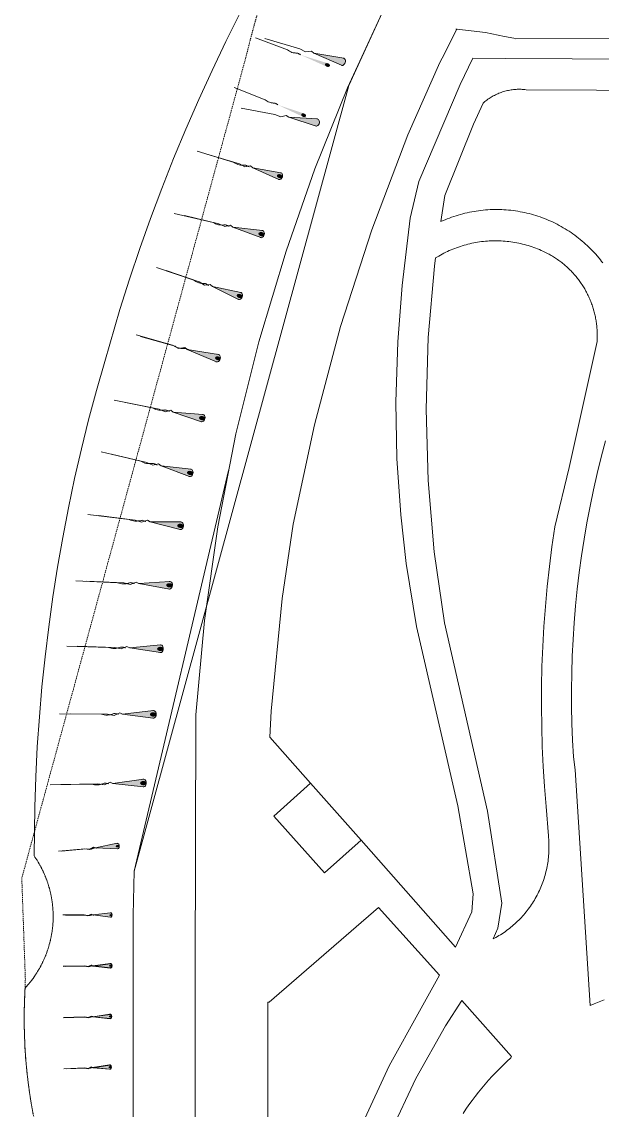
# Model space of a CAD drawing. Header units: millimetres. Extents: x 833924389 to 835767163, y 817400000 to 818811854.
# Drawn here: x 833941021 to 833987230, y 818066129 to 818152864 of the extents above; entities that cross this region are included whole.
import ezdxf

# ---------------------------------------------------------------- set-up
doc = ezdxf.new("R2010")
doc.units = ezdxf.units.MM
doc.header["$LTSCALE"] = 10
doc.header["$MEASUREMENT"] = 0
doc.linetypes.add('DGN Style 2', pattern=[15.39188, 9.235128, -6.156752])
doc.layers.add('01_Base_Plan', color=5, linetype='Continuous', lineweight=5)

# ---------------------------------------------------------------- blocks, each defined once
blk = doc.blocks.new('SLOPE_2')
at = {"linetype": 'ByBlock', "lineweight": -2}
h = blk.add_hatch(color=0, dxfattribs=at)
edge = h.paths.add_edge_path()
edge.add_ellipse((0.3, 0.01), major_axis=(0, 0.41), ratio=0.731707, start_angle=358.8413, end_angle=551.2243)
edge.add_line((0.36, -0.4), (3.58, 0))
edge.add_line((3.58, 0), (0.35, 0.41))
edge.add_line((0.35, 0.41), (0.31, 0.41))
at = {"color": 0, "linetype": 'ByBlock', "lineweight": -2}
for p, q in [((3.58, 0), (0.3, 0.42)), ((0.3, -0.4), (3.58, 0)), ((3.58, 0), (3.88, -0.14)), ((3.88, -0.14), (4.48, 0.14)), ((4.48, 0.14), (5.18, 0)), ((5.18, 0), (9.13, 0))]:
    blk.add_line(p, q, dxfattribs=at)
blk.add_ellipse((0.3, 0.01), major_axis=(0, 0.41), ratio=0.731707, start_param=6.120326, end_param=9.620679, dxfattribs=at)

msp = doc.modelspace()

# ---------------------------------------------------------------- hatches: boundary and pattern name
at = {"layer": '01_Base_Plan'}
h = msp.add_hatch(color=256, dxfattribs=at)
edge = h.paths.add_edge_path()
edge.add_ellipse((833965355, 818149416), major_axis=(-195, 74), ratio=0.683333, start_angle=0, end_angle=360)
h = msp.add_hatch(color=256, dxfattribs=at)
edge = h.paths.add_edge_path()
edge.add_ellipse((833963459, 818145420), major_axis=(-188, 75), ratio=0.683333, start_angle=0, end_angle=360)
h = msp.add_hatch(color=256, dxfattribs=at)
edge = h.paths.add_edge_path()
edge.add_ellipse((833961558, 818140558), major_axis=(-223, 67), ratio=0.683333, start_angle=0, end_angle=360)
h = msp.add_hatch(color=256, dxfattribs=at)
edge = h.paths.add_edge_path()
edge.add_ellipse((833960099, 818135941), major_axis=(-236, 56), ratio=0.683333, start_angle=0, end_angle=360)
h = msp.add_hatch(color=256, dxfattribs=at)
edge = h.paths.add_edge_path()
edge.add_ellipse((833958359, 818131013), major_axis=(-224, 77), ratio=0.683333, start_angle=0, end_angle=360)
h = msp.add_hatch(color=256, dxfattribs=at)
edge = h.paths.add_edge_path()
edge.add_ellipse((833956623, 818126047), major_axis=(-209, 59), ratio=0.683333, start_angle=0, end_angle=360)
h = msp.add_hatch(color=256, dxfattribs=at)
edge = h.paths.add_edge_path()
edge.add_ellipse((833955376, 818121277), major_axis=(-238, 49), ratio=0.683333, start_angle=0, end_angle=360)
h = msp.add_hatch(color=256, dxfattribs=at)
edge = h.paths.add_edge_path()
edge.add_ellipse((833954422, 818116908), major_axis=(-241, 57), ratio=0.683333, start_angle=0, end_angle=360)
h = msp.add_hatch(color=256, dxfattribs=at)
edge = h.paths.add_edge_path()
edge.add_ellipse((833953651, 818112695), major_axis=(-251, 31), ratio=0.683333, start_angle=0, end_angle=360)
h = msp.add_hatch(color=256, dxfattribs=at)
edge = h.paths.add_edge_path()
edge.add_ellipse((833952773, 818107955), major_axis=(-253, 12), ratio=0.683333, start_angle=0, end_angle=360)
h = msp.add_hatch(color=256, dxfattribs=at)
edge = h.paths.add_edge_path()
edge.add_ellipse((833952049, 818102887), major_axis=(-253, 7), ratio=0.683333, start_angle=0, end_angle=360)
h = msp.add_hatch(color=256, dxfattribs=at)
edge = h.paths.add_edge_path()
edge.add_ellipse((833951478, 818097666), major_axis=(-253, 1), ratio=0.683333, start_angle=0, end_angle=360)
h = msp.add_hatch(color=256, dxfattribs=at)
edge = h.paths.add_edge_path()
edge.add_ellipse((833950693, 818092197), major_axis=(-252, -5), ratio=0.683333, start_angle=0, end_angle=360)
h = msp.add_hatch(color=256, dxfattribs=at)
edge = h.paths.add_edge_path()
edge.add_ellipse((833948647, 818087170), major_axis=(-151, -14), ratio=0.683333, start_angle=0, end_angle=360)
h = msp.add_hatch(color=256, dxfattribs=at)
edge = h.paths.add_edge_path()
edge.add_ellipse((833948112, 818081671), major_axis=(-123, 0), ratio=0.683333, start_angle=0, end_angle=360)
h = msp.add_hatch(color=256, dxfattribs=at)
edge = h.paths.add_edge_path()
edge.add_ellipse((833948088, 818077636), major_axis=(-121, -2), ratio=0.683333, start_angle=0, end_angle=360)
h = msp.add_hatch(color=256, dxfattribs=at)
edge = h.paths.add_edge_path()
edge.add_ellipse((833948064, 818073600), major_axis=(-120, -3), ratio=0.683333, start_angle=0, end_angle=360)
h = msp.add_hatch(color=256, dxfattribs=at)
edge = h.paths.add_edge_path()
edge.add_ellipse((833948041, 818069564), major_axis=(-118, -5), ratio=0.683333, start_angle=0, end_angle=360)

# ---------------------------------------------------------------- linework, layer by layer
for p, q in [((833962183, 818150615), (833959619, 818151585)), ((833949966, 818085166), (833967045, 818147778)), ((833960403, 818146639), (833957933, 818147624)), ((833957926, 818141655), (833954990, 818142541)), ((833956264, 818136855), (833953164, 818137593)), ((833954707, 818132272), (833951755, 818133289)), ((833953219, 818127014), (833950468, 818127796)), ((833951501, 818122069), (833948368, 818122709)), ((833950506, 818117843), (833947340, 818118597)), ((833949572, 818113203), (833946275, 818113613)), ((833948654, 818108159), (833945324, 818108323)), ((833947930, 818103010), (833944600, 818103108)), ((833947359, 818097687), (833944029, 818097703)), ((833946594, 818092117), (833943281, 818092051)), ((833946182, 818086947), (833944189, 818086765)), ((833946113, 818081672), (833944498, 818081672)), ((833946115, 818077610), (833944521, 818077590)), ((833946117, 818073549), (833944543, 818073508)), ((833946119, 818069488), (833944566, 818069426))]:
    msp.add_line(p, q, dxfattribs=at)
at = {"layer": '01_Base_Plan', "flags": 128}
for points in [[(833942097, 818086264), (833942069, 818086305), (833942041, 818086347), (833942013, 818086388), (833942054, 818090289), (833942134, 818092690), (833942256, 818095089), (833942420, 818097485), (833942626, 818099878), (833942873, 818102268), (833943163, 818104652), (833943493, 818107031), (833943866, 818109404), (833944279, 818111770), (833944734, 818114129), (833945230, 818116479), (833945767, 818118821), (833946345, 818121152), (833946964, 818123473), (833947622, 818125783), (833948828, 818129927), (833949599, 818132363), (833950413, 818134784), (833951269, 818137191), (833952166, 818139583), (833953105, 818141958), (833954086, 818144317), (833955107, 818146658), (833956170, 818148981), (833957272, 818151286), (833958415, 818153570)], [(833954812, 818000000), (833954812, 818076876), (833954880, 818097627), (833955557, 818105147), (833956618, 818112622), (833958061, 818120033), (833959881, 818127360), (833962074, 818134585), (833964364, 818141147), (833966961, 818147595), (833969860, 818153913)], [(833969860, 818153913), (833967045, 818147778)], [(833964010, 818092191), (833960780, 818095848), (833960885, 818097932), (833961740, 818106893), (833962630, 818112825), (833964321, 818120747), (833966406, 818128574), (833968890, 818136284), (833971760, 818143859), (833974303, 818149622), (833974483, 818149972), (833975669, 818152269)], [(833975669, 818152269), (833975582, 818152279), (833975675, 818152279), (833975669, 818152269)], [(833975669, 818152269), (833977936, 818152010), (833979442, 818151701), (833980200, 818151545)], [(833980200, 818151545), (833980338, 818151517), (834059529, 818151579), (834059537, 818149539), (833979516, 818149946)], [(833963223, 818150223), (833963187, 818150246), (833963152, 818150270), (833963116, 818150294), (833963080, 818150318), (833963045, 818150342), (833963007, 818150359), (833962965, 818150366), (833962921, 818150367), (833962876, 818150367), (833962833, 818150370), (833962791, 818150376), (833962748, 818150381), (833962706, 818150387), (833962663, 818150392), (833962621, 818150398), (833962526, 818150421), (833962430, 818150460), (833962336, 818150509), (833962252, 818150563), (833962183, 818150615)], [(833979516, 818149946), (833976933, 818149959), (833975912, 818147871), (833972638, 818140126), (833971945, 818137223), (833971303, 818131849), (833970946, 818127362), (833970802, 818122564), (833970890, 818118064), (833971194, 818113575), (833971633, 818109700), (833972445, 818104664), (833975749, 818090395), (833976970, 818083369), (833976851, 818081931), (833975550, 818079127), (833968032, 818087638)], [(833977746, 818146377), (833977898, 818146504), (833977976, 818146567), (833978055, 818146627), (833978136, 818146686), (833978219, 818146743), (833978302, 818146798), (833978387, 818146851), (833978473, 818146902), (833978560, 818146951), (833978648, 818146999), (833978738, 818147043), (833978828, 818147086), (833978919, 818147127), (833979011, 818147166), (833979104, 818147202), (833979198, 818147237), (833979293, 818147269), (833979388, 818147299), (833979485, 818147327), (833979581, 818147352), (833979678, 818147375), (833979776, 818147397), (833979874, 818147415), (833979973, 818147432), (833980072, 818147446), (833980171, 818147458), (833980271, 818147467), (833980371, 818147475), (833980470, 818147480), (833980570, 818147483), (833980670, 818147483), (833980770, 818147481), (833980870, 818147477), (833980970, 818147470), (833981070, 818147461), (833981169, 818147450), (834059521, 818147072)], [(833961404, 818146240), (833961370, 818146263), (833961336, 818146287), (833961302, 818146311), (833961268, 818146335), (833961234, 818146358), (833961198, 818146376), (833961157, 818146383), (833961114, 818146385), (833961071, 818146386), (833961029, 818146389), (833960988, 818146396), (833960947, 818146402), (833960906, 818146408), (833960865, 818146414), (833960824, 818146420), (833960733, 818146444), (833960639, 818146483), (833960550, 818146533), (833960469, 818146587), (833960403, 818146639)], [(833977746, 818146377), (833976979, 818144709), (833974695, 818139023), (833974391, 818136940)], [(833959116, 818141296), (833959075, 818141320), (833959033, 818141344), (833958992, 818141368), (833958950, 818141391), (833958909, 818141415), (833958865, 818141432), (833958818, 818141436), (833958768, 818141434), (833958719, 818141431), (833958670, 818141431), (833958622, 818141434), (833958574, 818141437), (833958527, 818141440), (833958479, 818141443), (833958431, 818141446), (833958324, 818141464), (833958213, 818141500), (833958105, 818141548), (833958007, 818141602), (833957926, 818141655)], [(833974391, 818136940), (833974559, 818137016), (833974729, 818137088), (833974899, 818137158), (833975071, 818137224), (833975244, 818137288), (833975418, 818137348), (833975593, 818137405), (833975769, 818137460), (833975946, 818137511), (833976124, 818137559), (833976303, 818137604), (833976482, 818137646), (833976662, 818137685), (833976843, 818137721), (833977025, 818137753), (833977207, 818137782), (833977389, 818137809), (833977572, 818137831), (833977755, 818137851), (833977938, 818137868), (833978122, 818137881), (833978306, 818137891), (833978490, 818137898), (833978675, 818137902), (833978859, 818137902), (833979043, 818137900), (833979227, 818137894), (833979411, 818137885), (833979595, 818137872), (833979779, 818137857), (833979962, 818137838), (833980145, 818137816), (833980327, 818137791), (833980509, 818137762), (833980691, 818137731), (833980872, 818137696), (833981052, 818137659), (833981232, 818137618), (833981411, 818137574), (833981589, 818137526), (833981766, 818137476), (833981943, 818137423), (833982118, 818137366), (833982292, 818137307), (833982466, 818137244), (833982638, 818137179), (833982809, 818137110), (833982979, 818137038), (833983147, 818136964), (833983314, 818136886), (833983480, 818136806), (833983645, 818136723), (833983808, 818136637), (833983969, 818136548), (833984129, 818136456), (833984287, 818136362), (833984444, 818136265), (833984598, 818136165), (833984751, 818136062), (833984903, 818135957), (833985052, 818135849), (833985199, 818135738), (833985345, 818135625), (833985488, 818135510), (833985630, 818135392), (833985769, 818135271), (833985907, 818135148), (833986042, 818135023), (833986174, 818134895), (833986305, 818134765), (833986433, 818134633), (833986560, 818134499), (833986683, 818134362), (833986978, 818134025), (833987083, 818133900), (833987187, 818133772), (833987288, 818133643)], [(833957521, 818136556), (833957476, 818136578), (833957432, 818136600), (833957387, 818136622), (833957343, 818136645), (833957298, 818136667), (833957252, 818136681), (833957203, 818136683), (833957152, 818136678), (833957100, 818136671), (833957050, 818136668), (833957000, 818136668), (833956950, 818136668), (833956900, 818136669), (833956851, 818136669), (833956801, 818136669), (833956689, 818136681), (833956571, 818136712), (833956456, 818136755), (833956351, 818136805), (833956264, 818136855)], [(833978547, 818079777), (833978760, 818079894), (833978886, 818079965), (833979010, 818080039), (833979132, 818080114), (833979254, 818080192), (833979374, 818080272), (833979492, 818080355), (833979610, 818080439), (833979725, 818080525), (833979839, 818080613), (833979952, 818080703), (833980063, 818080796), (833980172, 818080890), (833980280, 818080986), (833980386, 818081084), (833980490, 818081183), (833980593, 818081285), (833980694, 818081388), (833980793, 818081493), (833980890, 818081600), (833980985, 818081708), (833981078, 818081818), (833981170, 818081930), (833981259, 818082043), (833981346, 818082158), (833981432, 818082274), (833981515, 818082392), (833981597, 818082511), (833981676, 818082631), (833981753, 818082753), (833981828, 818082877), (833981901, 818083001), (833981971, 818083127), (833982040, 818083254), (833982106, 818083382), (833982170, 818083512), (833982231, 818083642), (833982291, 818083773), (833982348, 818083906), (833982402, 818084040), (833982455, 818084174), (833982505, 818084309), (833982553, 818084445), (833982598, 818084582), (833982641, 818084720), (833982681, 818084859), (833982719, 818084998), (833982755, 818085137), (833982788, 818085278), (833982819, 818085419), (833982847, 818085560), (833982873, 818085702), (833982896, 818085845), (833982917, 818085987), (833982935, 818086131), (833982951, 818086274), (833982964, 818086418), (833982975, 818086561), (833982984, 818086705), (833982989, 818086850), (833982993, 818086994), (833982993, 818087138), (833982992, 818087282), (833982987, 818087427), (833982981, 818087571), (833982971, 818087715), (833982959, 818087858), (833982945, 818088002), (833982772, 818090325), (833982640, 818091917), (833982537, 818093510), (833982460, 818095105), (833982412, 818096701), (833982392, 818098297), (833982399, 818099894), (833982435, 818101490), (833982498, 818103086), (833982589, 818104680), (833982708, 818106272), (833982855, 818107862), (833983029, 818109450), (833983231, 818111033), (833983461, 818112614), (833984596, 818117354), (833986818, 818127395), (833986825, 818127550), (833986829, 818127650), (833986831, 818127750), (833986832, 818127850), (833986832, 818127950), (833986830, 818128050), (833986827, 818128150), (833986817, 818128350), (833986809, 818128449), (833986801, 818128549), (833986791, 818128648), (833986780, 818128748), (833986767, 818128847), (833986753, 818128946), (833986738, 818129045), (833986721, 818129144), (833986703, 818129242), (833986684, 818129340), (833986663, 818129438), (833986641, 818129535), (833986618, 818129633), (833986593, 818129730), (833986568, 818129826), (833986512, 818130018), (833986482, 818130114), (833986451, 818130209), (833986419, 818130303), (833986385, 818130398), (833986350, 818130491), (833986314, 818130584), (833986276, 818130677), (833986237, 818130769), (833986197, 818130861), (833986156, 818130952), (833986114, 818131043), (833986070, 818131133), (833986025, 818131222), (833985979, 818131311), (833985932, 818131399), (833985834, 818131573), (833985783, 818131659), (833985731, 818131745), (833985678, 818131829), (833985623, 818131913), (833985568, 818131996), (833985511, 818132079), (833985454, 818132161), (833985395, 818132242), (833985335, 818132322), (833985274, 818132401), (833985212, 818132479), (833985149, 818132557), (833985085, 818132634), (833985020, 818132709), (833984886, 818132859), (833984818, 818132932), (833984749, 818133004), (833984679, 818133075), (833984608, 818133145), (833984536, 818133215), (833984463, 818133283), (833984389, 818133350), (833984314, 818133417), (833984238, 818133482), (833984162, 818133546), (833984084, 818133610), (833984006, 818133672), (833983927, 818133733), (833983847, 818133793), (833983766, 818133852), (833983684, 818133910), (833983602, 818133966), (833983519, 818134022), (833983435, 818134077), (833983350, 818134130), (833983265, 818134182), (833983179, 818134233), (833983092, 818134283), (833983005, 818134332), (833982917, 818134379), (833982828, 818134425), (833982728, 818134476), (833982514, 818134577), (833982371, 818134642), (833982227, 818134704), (833982082, 818134764), (833981936, 818134821), (833981789, 818134876), (833981641, 818134928), (833981492, 818134977), (833981342, 818135024), (833981192, 818135068), (833981041, 818135110), (833980889, 818135149), (833980736, 818135185), (833980583, 818135219), (833980429, 818135250), (833980275, 818135278), (833980120, 818135304), (833979965, 818135327), (833979809, 818135347), (833979653, 818135364), (833979497, 818135379), (833979340, 818135391), (833979184, 818135400), (833979027, 818135406), (833978870, 818135410), (833978713, 818135411), (833978556, 818135409), (833978400, 818135405), (833978243, 818135398), (833978086, 818135388), (833977930, 818135375), (833977774, 818135360), (833977618, 818135342), (833977462, 818135321), (833977307, 818135297), (833977153, 818135271), (833976998, 818135242), (833976845, 818135211), (833976692, 818135176), (833976539, 818135139), (833976387, 818135100), (833976236, 818135057), (833976086, 818135013), (833975936, 818134965), (833975788, 818134915), (833975640, 818134862), (833975493, 818134807), (833975347, 818134749), (833975202, 818134689), (833975059, 818134626), (833974916, 818134561), (833974774, 818134493), (833974634, 818134422), (833974495, 818134350), (833974357, 818134274), (833974221, 818134197), (833973969, 818134048)], [(833973969, 818134048), (833973872, 818133381), (833973376, 818127701), (833973209, 818122002), (833973371, 818116303), (833973863, 818110622), (833974682, 818104980), (833978095, 818089962), (833979232, 818082637), (833978932, 818080627), (833978547, 818079777)], [(833955904, 818131860), (833955862, 818131886), (833955821, 818131912), (833955780, 818131938), (833955739, 818131964), (833955697, 818131990), (833955653, 818132008), (833955606, 818132015), (833955555, 818132015), (833955505, 818132013), (833955455, 818132015), (833955406, 818132020), (833955358, 818132025), (833955309, 818132030), (833955261, 818132035), (833955212, 818132040), (833955104, 818132062), (833954993, 818132103), (833954885, 818132157), (833954787, 818132215), (833954707, 818132272)], [(833954335, 818126698), (833954296, 818126719), (833954256, 818126741), (833954217, 818126763), (833954178, 818126784), (833954139, 818126806), (833954098, 818126820), (833954054, 818126824), (833954008, 818126822), (833953962, 818126817), (833953916, 818126816), (833953872, 818126819), (833953827, 818126821), (833953783, 818126823), (833953738, 818126825), (833953693, 818126827), (833953593, 818126842), (833953489, 818126874), (833953388, 818126918), (833953296, 818126966), (833953219, 818127014)], [(833952770, 818121810), (833952725, 818121831), (833952680, 818121852), (833952634, 818121873), (833952589, 818121894), (833952544, 818121914), (833952497, 818121927), (833952447, 818121928), (833952396, 818121921), (833952345, 818121912), (833952294, 818121907), (833952244, 818121906), (833952195, 818121905), (833952145, 818121903), (833952095, 818121902), (833952045, 818121901), (833951932, 818121909), (833951813, 818121936), (833951696, 818121976), (833951590, 818122022), (833951501, 818122069)], [(833987495, 818119466), (833987154, 818118172), (833986835, 818116872), (833986540, 818115567), (833986267, 818114256), (833986016, 818112941), (833985789, 818111622), (833985585, 818110299), (833985404, 818108973), (833985247, 818107644), (833985112, 818106312), (833985001, 818104978), (833984913, 818103643), (833984848, 818102306), (833984807, 818100968), (833984789, 818099630), (833984794, 818098291), (833984823, 818096953), (833984875, 818095615), (833984951, 818094279), (833985069, 818093255), (833986276, 818074464)], [(833951789, 818117537), (833951743, 818117559), (833951698, 818117582), (833951653, 818117605), (833951607, 818117627), (833951562, 818117650), (833951514, 818117665), (833951464, 818117667), (833951412, 818117662), (833951359, 818117655), (833951308, 818117651), (833951257, 818117652), (833951206, 818117652), (833951155, 818117652), (833951105, 818117652), (833951054, 818117653), (833950939, 818117665), (833950819, 818117696), (833950702, 818117741), (833950595, 818117791), (833950506, 818117843)], [(833949823, 818000000), (833949861, 818041818), (833949898, 818081668), (833949966, 818085166), (833957489, 818117097)], [(833950908, 818113037), (833950860, 818113054), (833950811, 818113072), (833950762, 818113090), (833950714, 818113108), (833950665, 818113126), (833950615, 818113136), (833950564, 818113132), (833950512, 818113121), (833950459, 818113108), (833950407, 818113099), (833950356, 818113093), (833950304, 818113088), (833950253, 818113082), (833950201, 818113077), (833950149, 818113072), (833950032, 818113071), (833949907, 818113090), (833949782, 818113121), (833949668, 818113161), (833949572, 818113203)], [(833950003, 818108093), (833949953, 818108107), (833949903, 818108121), (833949853, 818108136), (833949803, 818108150), (833949753, 818108164), (833949702, 818108170), (833949651, 818108163), (833949600, 818108148), (833949548, 818108131), (833949497, 818108118), (833949446, 818108108), (833949395, 818108099), (833949343, 818108090), (833949292, 818108080), (833949241, 818108071), (833949123, 818108062), (833948997, 818108071), (833948870, 818108094), (833948753, 818108125), (833948654, 818108159)], [(833949280, 818102970), (833949229, 818102983), (833949179, 818102997), (833949129, 818103010), (833949079, 818103023), (833949028, 818103037), (833948978, 818103041), (833948927, 818103033), (833948876, 818103017), (833948825, 818102999), (833948774, 818102985), (833948723, 818102975), (833948672, 818102964), (833948621, 818102954), (833948570, 818102944), (833948519, 818102934), (833948401, 818102922), (833948275, 818102929), (833948148, 818102949), (833948030, 818102977), (833947930, 818103010)], [(833948709, 818097680), (833948658, 818097692), (833948607, 818097704), (833948557, 818097717), (833948506, 818097729), (833948456, 818097741), (833948405, 818097744), (833948355, 818097735), (833948304, 818097717), (833948253, 818097698), (833948203, 818097683), (833948152, 818097671), (833948101, 818097660), (833948051, 818097648), (833948000, 818097637), (833947949, 818097625), (833947832, 818097611), (833947705, 818097614), (833947578, 818097631), (833947460, 818097657), (833947359, 818097687)], [(833947937, 818092143), (833947887, 818092154), (833947836, 818092165), (833947785, 818092175), (833947735, 818092186), (833947684, 818092197), (833947634, 818092199), (833947584, 818092188), (833947534, 818092170), (833947484, 818092150), (833947434, 818092133), (833947383, 818092120), (833947333, 818092108), (833947283, 818092095), (833947233, 818092082), (833947183, 818092069), (833947067, 818092052), (833946941, 818092053), (833946813, 818092066), (833946695, 818092089), (833946594, 818092117)], [(833965125, 818085059), (833968032, 818087638), (833964010, 818092191), (833961082, 818089560), (833965125, 818085059)], [(833946990, 818087020), (833946959, 818087024), (833946928, 818087029), (833946897, 818087033), (833946866, 818087037), (833946835, 818087042), (833946805, 818087041), (833946775, 818087032), (833946746, 818087019), (833946716, 818087005), (833946687, 818086992), (833946657, 818086983), (833946628, 818086973), (833946598, 818086963), (833946568, 818086953), (833946539, 818086943), (833946469, 818086928), (833946393, 818086923), (833946316, 818086926), (833946244, 818086934), (833946182, 818086947)], [(833941908, 818065907), (833941863, 818066152), (833941854, 818066202), (833941845, 818066251), (833941837, 818066300), (833941828, 818066349), (833941819, 818066399), (833941811, 818066448), (833941802, 818066497), (833941794, 818066546), (833941786, 818066596), (833941777, 818066645), (833941769, 818066694), (833941761, 818066744), (833941745, 818066842), (833941737, 818066892), (833941721, 818066990), (833941713, 818067040), (833941705, 818067089), (833941698, 818067139), (833941690, 818067188), (833941682, 818067238), (833941675, 818067287), (833941667, 818067336), (833941660, 818067386), (833941653, 818067435), (833941645, 818067485), (833941638, 818067534), (833941631, 818067584), (833941624, 818067633), (833941617, 818067683), (833941610, 818067732), (833941603, 818067782), (833941596, 818067831), (833941590, 818067881), (833941583, 818067930), (833941576, 818067980), (833941570, 818068030), (833941563, 818068079), (833941556, 818068129), (833941550, 818068178), (833941544, 818068228), (833941537, 818068277), (833941525, 818068377), (833941519, 818068426), (833941507, 818068526), (833941501, 818068575), (833941489, 818068675), (833941483, 818068724), (833941478, 818068774), (833941472, 818068824), (833941466, 818068873), (833941461, 818068923), (833941455, 818068973), (833941450, 818069022), (833941445, 818069072), (833941439, 818069122), (833941434, 818069171), (833941419, 818069321), (833941414, 818069370), (833941399, 818069520), (833941395, 818069570), (833941390, 818069619), (833941385, 818069669), (833941381, 818069719), (833941376, 818069769), (833941372, 818069818), (833941368, 818069868), (833941363, 818069918), (833941351, 818070068), (833941347, 818070117), (833941327, 818070367), (833941324, 818070417), (833941320, 818070466), (833941316, 818070516), (833941313, 818070566), (833941309, 818070616), (833941303, 818070716), (833941299, 818070766), (833941296, 818070816), (833941293, 818070865), (833941275, 818071165), (833941273, 818071215), (833941267, 818071315), (833941265, 818071365), (833941262, 818071415), (833941258, 818071515), (833941255, 818071564), (833941237, 818072014), (833941236, 818072064), (833941232, 818072164), (833941231, 818072214), (833941229, 818072264), (833941227, 818072364), (833941225, 818072414), (833941217, 818072814), (833941217, 818072864), (833941215, 818072964), (833941215, 818073014), (833941214, 818073064), (833941214, 818073164), (833941213, 818073214), (833941213, 818073664), (833941214, 818073714), (833941214, 818073764), (833941215, 818073814), (833941215, 818073864), (833941216, 818073914), (833941216, 818073964), (833941218, 818074064), (833941218, 818074114), (833941224, 818074414), (833941226, 818074464), (833941228, 818074564), (833941230, 818074614), (833941231, 818074664), (833941233, 818074714), (833941234, 818074764), (833941238, 818074864), (833941239, 818074913), (833941251, 818075213), (833941254, 818075263), (833941258, 818075363), (833941261, 818075413), (833941265, 818075513), (833941271, 818075613), (833941273, 818075663), (833941279, 818075763), (833941282, 818075812), (833941285, 818075862), (833941351, 818075935), (833941417, 818076009), (833941483, 818076085), (833941547, 818076161), (833941579, 818076200), (833941611, 818076238), (833941643, 818076277), (833941705, 818076355), (833941736, 818076395), (833941766, 818076434), (833941797, 818076474), (833941887, 818076594), (833941916, 818076634), (833942003, 818076757), (833942059, 818076839), (833942087, 818076881), (833942115, 818076922), (833942143, 818076964), (833942224, 818077090), (833942250, 818077133), (833942276, 818077175), (833942328, 818077261), (833942353, 818077304), (833942379, 818077347), (833942404, 818077390), (833942428, 818077434), (833942453, 818077478), (833942477, 818077521), (833942525, 818077609), (833942548, 818077653), (833942571, 818077698), (833942594, 818077742), (833942617, 818077787), (833942639, 818077832), (833942661, 818077876), (833942683, 818077921), (833942704, 818077966), (833942726, 818078012), (833942747, 818078057), (833942767, 818078103), (833942788, 818078148), (833942848, 818078286), (833942905, 818078424), (833942924, 818078471), (833942942, 818078517), (833942978, 818078611), (833943046, 818078799), (833943078, 818078893), (833943094, 818078941), (833943109, 818078988), (833943125, 818079036), (833943140, 818079084), (833943154, 818079132), (833943169, 818079179), (833943183, 818079227), (833943196, 818079275), (833943210, 818079324), (833943249, 818079468), (833943261, 818079517), (833943273, 818079565), (833943285, 818079614), (833943296, 818079663), (833943308, 818079711), (833943319, 818079760), (833943329, 818079809), (833943340, 818079858), (833943350, 818079907), (833943359, 818079956), (833943369, 818080005), (833943387, 818080103), (833943396, 818080153), (833943412, 818080251), (833943420, 818080301), (833943427, 818080350), (833943434, 818080400), (833943441, 818080449), (833943448, 818080499), (833943454, 818080548), (833943466, 818080648), (833943471, 818080697), (833943481, 818080797), (833943489, 818080897), (833943493, 818080946), (833943497, 818080996), (833943506, 818081146), (833943508, 818081196), (833943511, 818081246), (833943512, 818081296), (833943514, 818081346), (833943517, 818081496), (833943517, 818081646), (833943513, 818081846), (833943507, 818081996), (833943504, 818082046), (833943501, 818082095), (833943495, 818082195), (833943487, 818082295), (833943482, 818082345), (833943478, 818082395), (833943473, 818082444), (833943467, 818082494), (833943462, 818082544), (833943456, 818082593), (833943450, 818082643), (833943443, 818082693), (833943437, 818082742), (833943430, 818082792), (833943422, 818082841), (833943415, 818082890), (833943407, 818082940), (833943399, 818082989), (833943390, 818083038), (833943381, 818083088), (833943363, 818083186), (833943333, 818083333), (833943322, 818083382), (833943312, 818083431), (833943300, 818083479), (833943289, 818083528), (833943277, 818083577), (833943265, 818083625), (833943253, 818083674), (833943241, 818083722), (833943228, 818083770), (833943215, 818083819), (833943187, 818083915), (833943174, 818083963), (833943159, 818084011), (833943145, 818084059), (833943130, 818084106), (833943115, 818084154), (833943099, 818084202), (833943084, 818084249), (833943068, 818084297), (833943051, 818084344), (833943035, 818084391), (833942984, 818084532), (833942966, 818084579), (833942948, 818084625), (833942930, 818084672), (833942911, 818084718), (833942893, 818084765), (833942874, 818084811), (833942854, 818084857), (833942835, 818084903), (833942775, 818085041), (833942754, 818085086), (833942733, 818085132), (833942712, 818085177), (833942690, 818085222), (833942669, 818085267), (833942647, 818085312), (833942624, 818085357), (833942602, 818085401), (833942579, 818085446), (833942533, 818085534), (833942509, 818085579), (833942485, 818085623), (833942461, 818085666), (833942437, 818085710), (833942412, 818085754), (833942337, 818085883), (833942259, 818086012), (833942233, 818086054), (833942125, 818086222), (833942097, 818086264)], [(833949966, 818085166), (833949898, 818081668)], [(833960619, 818000000), (833960619, 818074727), (833960705, 818074727), (833969412, 818082285), (833974272, 818076890), (833972684, 818074023), (833970281, 818069658), (833968185, 818065137)], [(833946768, 818081672), (833946744, 818081677), (833946719, 818081683), (833946694, 818081689), (833946670, 818081694), (833946645, 818081700), (833946621, 818081702), (833946596, 818081697), (833946572, 818081688), (833946547, 818081679), (833946523, 818081672), (833946498, 818081666), (833946474, 818081660), (833946449, 818081654), (833946424, 818081649), (833946400, 818081643), (833946343, 818081636), (833946282, 818081637), (833946220, 818081645), (833946162, 818081657), (833946113, 818081672)], [(833949898, 818081668), (833949861, 818041818)], [(833946762, 818077619), (833946737, 818077624), (833946713, 818077629), (833946689, 818077635), (833946664, 818077640), (833946640, 818077645), (833946616, 818077647), (833946592, 818077642), (833946567, 818077633), (833946543, 818077623), (833946519, 818077616), (833946495, 818077610), (833946471, 818077604), (833946447, 818077598), (833946423, 818077592), (833946398, 818077586), (833946342, 818077578), (833946282, 818077578), (833946221, 818077585), (833946164, 818077597), (833946115, 818077610)], [(833970356, 818064312), (833972400, 818068663), (833974752, 818072856), (833976062, 818074865), (833980018, 818070420), (833979953, 818070306), (833979646, 818070022), (833979345, 818069731), (833979048, 818069436), (833978757, 818069135), (833978471, 818068830), (833978190, 818068519), (833977915, 818068204), (833977646, 818067884), (833977382, 818067559), (833977123, 818067229), (833976871, 818066896), (833976624, 818066557), (833976384, 818066215), (833976149, 818065868)], [(833987373, 818074926), (833986984, 818074769), (833986599, 818074607), (833986276, 818074464)], [(833946755, 818073566), (833946731, 818073571), (833946707, 818073576), (833946683, 818073581), (833946659, 818073586), (833946635, 818073591), (833946611, 818073592), (833946587, 818073586), (833946563, 818073577), (833946540, 818073568), (833946516, 818073560), (833946492, 818073553), (833946468, 818073547), (833946445, 818073541), (833946421, 818073535), (833946397, 818073529), (833946342, 818073520), (833946282, 818073520), (833946222, 818073526), (833946165, 818073536), (833946117, 818073549)], [(833946749, 818069513), (833946725, 818069518), (833946701, 818069522), (833946677, 818069527), (833946653, 818069531), (833946630, 818069536), (833946606, 818069537), (833946583, 818069531), (833946559, 818069522), (833946536, 818069512), (833946513, 818069504), (833946489, 818069497), (833946466, 818069491), (833946443, 818069484), (833946419, 818069478), (833946396, 818069471), (833946341, 818069462), (833946282, 818069461), (833946223, 818069466), (833946167, 818069476), (833946119, 818069488)]]:
    msp.add_lwpolyline(points, dxfattribs=at)
at = {"layer": '01_Base_Plan', "linetype": 'DGN Style 2', "flags": 128}
for points in [[(833958857, 818150012), (833945699, 818101774), (833941021, 818084624), (833941305, 818076582)], [(833943359, 818000000), (833943402, 818000208), (833942223, 818019573), (833943077, 818027160), (833943210, 818043111), (833943268, 818046885), (833943261, 818050659), (833943187, 818054432), (833943048, 818058204), (833942843, 818061973), (833942817, 818062064), (833942803, 818062112), (833942789, 818062160), (833942776, 818062208), (833942762, 818062256), (833942748, 818062305), (833942735, 818062353), (833942721, 818062401), (833942708, 818062449), (833942695, 818062497), (833942681, 818062545), (833942668, 818062594), (833942655, 818062642), (833942642, 818062690), (833942629, 818062738), (833942616, 818062787), (833942603, 818062835), (833942590, 818062883), (833942577, 818062932), (833942565, 818062980), (833942552, 818063028), (833942539, 818063077), (833942527, 818063125), (833942514, 818063174), (833942502, 818063222), (833942489, 818063270), (833942477, 818063319), (833942465, 818063367), (833942452, 818063416), (833942440, 818063464), (833942428, 818063513), (833942416, 818063561), (833942404, 818063610), (833942392, 818063658), (833942380, 818063707), (833942369, 818063756), (833942357, 818063804), (833942345, 818063853), (833942333, 818063901), (833942322, 818063950), (833942310, 818063999), (833942299, 818064047), (833942288, 818064096), (833942276, 818064145), (833942265, 818064193), (833942254, 818064242), (833942243, 818064291), (833942231, 818064340), (833942220, 818064388), (833942209, 818064437), (833942199, 818064486), (833942188, 818064535), (833942177, 818064584), (833942166, 818064633), (833942155, 818064681), (833942145, 818064730), (833942134, 818064779), (833942124, 818064828), (833942113, 818064877), (833942103, 818064926), (833942093, 818064975), (833942082, 818065024), (833942072, 818065073), (833942062, 818065122), (833942052, 818065171), (833942042, 818065220), (833942032, 818065269), (833942022, 818065318), (833942012, 818065367), (833942002, 818065416), (833941993, 818065465), (833941983, 818065514), (833941973, 818065563), (833941964, 818065612), (833941954, 818065661), (833941945, 818065710), (833941936, 818065759), (833941926, 818065808), (833941917, 818065857), (833941908, 818065907), (833941899, 818065956), (833941890, 818066005), (833941881, 818066054), (833941872, 818066103), (833941863, 818066152), (833941854, 818066202), (833941845, 818066251), (833941837, 818066300), (833941828, 818066349), (833941819, 818066399), (833941811, 818066448), (833941802, 818066497), (833941794, 818066546), (833941786, 818066596), (833941777, 818066645), (833941769, 818066694), (833941761, 818066744), (833941753, 818066793), (833941745, 818066842), (833941737, 818066892), (833941729, 818066941), (833941721, 818066991), (833941713, 818067040), (833941705, 818067089), (833941698, 818067139), (833941690, 818067188), (833941682, 818067238), (833941675, 818067287), (833941667, 818067336), (833941660, 818067386), (833941653, 818067435), (833941645, 818067485), (833941638, 818067534), (833941631, 818067584), (833941624, 818067633), (833941617, 818067683), (833941610, 818067732), (833941603, 818067782), (833941596, 818067831), (833941590, 818067881), (833941583, 818067930), (833941576, 818067980), (833941570, 818068030), (833941563, 818068079), (833941556, 818068129), (833941550, 818068178), (833941544, 818068228), (833941537, 818068277), (833941531, 818068327), (833941525, 818068377), (833941519, 818068426), (833941513, 818068476), (833941507, 818068526), (833941501, 818068575), (833941495, 818068625), (833941489, 818068675), (833941483, 818068724), (833941478, 818068774), (833941472, 818068824), (833941466, 818068873), (833941461, 818068923), (833941455, 818068973), (833941450, 818069022), (833941445, 818069072), (833941439, 818069122), (833941434, 818069171), (833941429, 818069221), (833941424, 818069271), (833941419, 818069321), (833941414, 818069370), (833941409, 818069420), (833941404, 818069470), (833941399, 818069520), (833941395, 818069570), (833941390, 818069619), (833941385, 818069669), (833941381, 818069719), (833941376, 818069769), (833941372, 818069818), (833941368, 818069868), (833941363, 818069918), (833941359, 818069968), (833941355, 818070018), (833941351, 818070068), (833941347, 818070117), (833941343, 818070167), (833941339, 818070217), (833941335, 818070267), (833941331, 818070317), (833941327, 818070367), (833941324, 818070417), (833941320, 818070466), (833941316, 818070516), (833941313, 818070566), (833941309, 818070616), (833941306, 818070666), (833941303, 818070716), (833941299, 818070766), (833941296, 818070816), (833941293, 818070865), (833941290, 818070915), (833941287, 818070965), (833941284, 818071015), (833941281, 818071065), (833941278, 818071115), (833941275, 818071165), (833941273, 818071215), (833941270, 818071265), (833941267, 818071315), (833941265, 818071365), (833941262, 818071415), (833941260, 818071465), (833941258, 818071515), (833941255, 818071564), (833941253, 818071614), (833941251, 818071664), (833941249, 818071714), (833941247, 818071764), (833941245, 818071814), (833941243, 818071864), (833941241, 818071914), (833941239, 818071964), (833941237, 818072014), (833941236, 818072064), (833941234, 818072114), (833941232, 818072164), (833941231, 818072214), (833941229, 818072264), (833941228, 818072314), (833941227, 818072364), (833941225, 818072414), (833941224, 818072464), (833941223, 818072514), (833941222, 818072564), (833941221, 818072614), (833941220, 818072664), (833941219, 818072714), (833941218, 818072764), (833941217, 818072814), (833941217, 818072864), (833941216, 818072914), (833941215, 818072964), (833941215, 818073014), (833941214, 818073064), (833941214, 818073114), (833941214, 818073164), (833941213, 818073214), (833941213, 818073264), (833941213, 818073314), (833941213, 818073364), (833941213, 818073414), (833941213, 818073464), (833941213, 818073514), (833941213, 818073564), (833941213, 818073614), (833941213, 818073664), (833941214, 818073714), (833941214, 818073764), (833941215, 818073814), (833941215, 818073864), (833941216, 818073914), (833941216, 818073964), (833941217, 818074014), (833941218, 818074064), (833941218, 818074114), (833941219, 818074164), (833941220, 818074214), (833941221, 818074264), (833941222, 818074314), (833941223, 818074364), (833941224, 818074414), (833941226, 818074464), (833941227, 818074514), (833941228, 818074564), (833941230, 818074614), (833941231, 818074664), (833941233, 818074714), (833941234, 818074764), (833941236, 818074814), (833941238, 818074864), (833941239, 818074913), (833941241, 818074963), (833941243, 818075013), (833941305, 818076582)]]:
    msp.add_lwpolyline(points, dxfattribs=at)
at = {"layer": '01_Base_Plan', "linetype": 'DGN Style 2', "extrusion": (0, 0, -1)}
msp.add_arc((-834036312, 818131400), 79659, 13.51175, 21.27183, dxfattribs=at)
at = {"layer": '01_Base_Plan'}
for points in [[(833963223, 818150223), (833965305, 818149282), (833965406, 818149549)], [(833957521, 818136556), (833960061, 818135780), (833960138, 818136102)], [(833955904, 818131860), (833958306, 818130860), (833958412, 818131167)], [(833950908, 818113037), (833953629, 818112523), (833953672, 818112866)], [(833950003, 818108093), (833952764, 818107783), (833952781, 818108128)], [(833946762, 818077619), (833948089, 818077553), (833948087, 818077718)], [(833946749, 818069513), (833948044, 818069484), (833948038, 818069645)]]:
    msp.add_solid(points, dxfattribs=at)
at = {"layer": '01_Base_Plan', "extrusion": (0, 0, -1)}
for points in [[(-833961404, 818146240), (-833963408, 818145291), (-833963510, 818145548)], [(-833959116, 818141296), (-833961512, 818140406), (-833961604, 818140711)], [(-833954335, 818126698), (-833956583, 818125904), (-833956664, 818126190)], [(-833952770, 818121810), (-833955343, 818121115), (-833955409, 818121440)], [(-833951789, 818117537), (-833954383, 818116744), (-833954461, 818117073)], [(-833949280, 818102970), (-833952044, 818102715), (-833952054, 818103060)], [(-833948709, 818097680), (-833951478, 818097493), (-833951479, 818097839)], [(-833947937, 818092143), (-833950697, 818092025), (-833950690, 818092369)], [(-833946990, 818087020), (-833948657, 818087067), (-833948638, 818087274)], [(-833946768, 818081672), (-833948112, 818081587), (-833948112, 818081755)], [(-833946755, 818073566), (-833948067, 818073518), (-833948062, 818073682)]]:
    msp.add_solid(points, dxfattribs=at)

# ---------------------------------------------------------------- block references
at = {"layer": '01_Base_Plan', "linetype": 'Continuous'}
for p, xscale, yscale, zscale, rotation in [((833966775, 818149624), 730.8797799282421, 730.8797799282421, 730.8797799282421, 163.3922142796693), ((833964716, 818144806), 695.6754497772453, 695.6754497772453, 695.6754497772453, 169.3120824367526), ((833961768, 818140509), 688.4711064813998, 688.4711064813998, 688.4711064813998, 163.2127051736051), ((833960322, 818135903), 715.4085881689082, 715.4085881689082, 715.4085881689082, 166.6075016389941), ((833958571, 818130954), 701.0302526696615, 701.0302526696615, 701.0302526696615, 160.9940164481783), ((833956819, 818126005), 762.7123492329304, 762.7123492329304, 762.7123492329304, 164.1406414453304), ((833955601, 818121247), 717.8304988644743, 717.8304988644743, 717.8304988644743, 168.4594956899893), ((833954650, 818116869), 730.5900923671883, 730.5900923671883, 730.5900923671883, 166.5941293600884), ((833953888, 818112682), 745.8444688728434, 745.8444688728434, 745.8444688728434, 172.9100705979152), ((833953013, 818107961), 748.4124743016326, 748.4124743016326, 748.4124743016326, 177.1798253921013), ((833952289, 818102898), 747.8324889356845, 747.8324889356845, 747.8324889356845, 178.3070263486891), ((833951718, 818097683), 747.5151228568774, 747.5151228568774, 747.5151228568774, 179.7177547733051), ((833950932, 818092220), 743.9696535960098, 743.9696535960098, 743.9696535960098, 181.1344240130417), ((833948786, 818087202), 533.5532483647069, 533.5532483647069, 533.5532483647069, 185.1944275269216), ((833948221, 818081689), 430.6985654402525, 430.6985654402525, 430.6985654402525, 180), ((833948196, 818077655), 425.2126610957154, 425.2126610957154, 425.2126610957154, 180.7440597237594), ((833948209, 818077637), 425.2126610957154, 425.2126610957154, 425.2126610957154, 180.7440597237594), ((833948171, 818073621), 419.800332555, 419.800332555, 419.800332555, 181.5074337470345), ((833948184, 818073603), 419.800332555, 419.800332555, 419.800332555, 181.5074337470345), ((833948146, 818069587), 414.4644632210159, 414.4644632210159, 414.4644632210159, 182.2906084062914), ((833948159, 818069569), 414.4644632210159, 414.4644632210159, 414.4644632210159, 182.2906084062914)]:
    msp.add_blockref('SLOPE_2', p, dxfattribs=dict(at, xscale=xscale, yscale=yscale, zscale=zscale, rotation=rotation))

doc.saveas('drawing.dxf')
